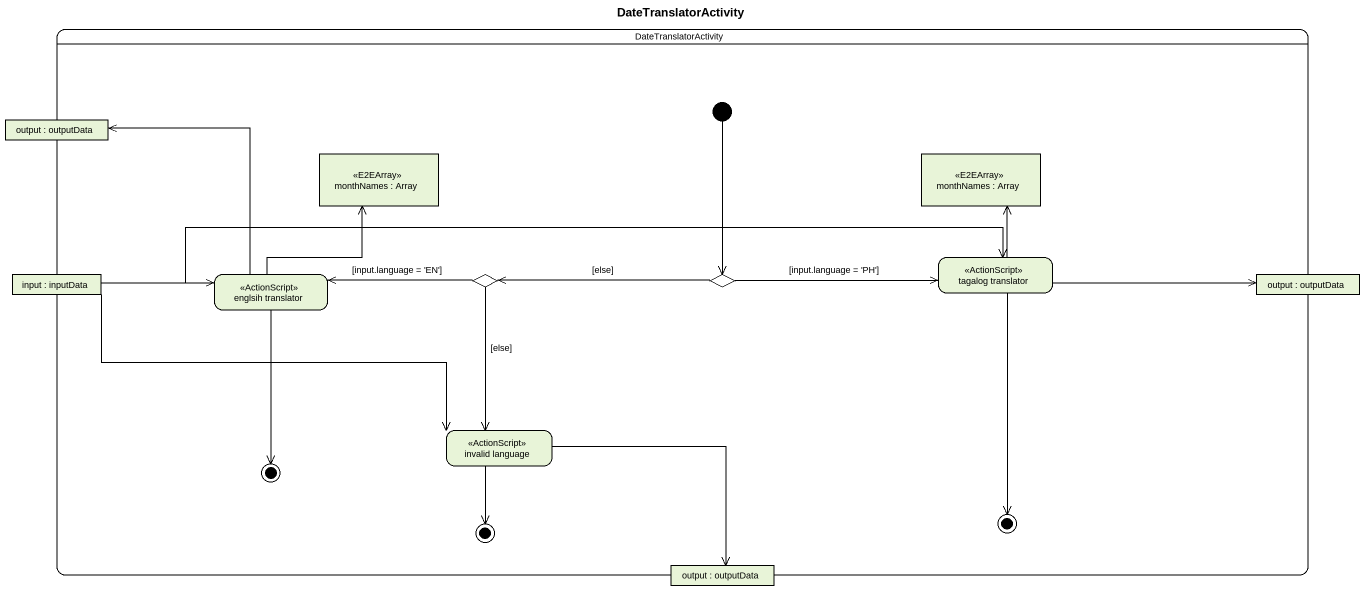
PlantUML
@startuml
title DateTranslatorActivity
hide empty description
state DateTranslatorActivity {
  state "output : outputData" as output <<object>>
  state "monthNames : Array" as monthNames <<E2EArray>>
  state "monthNames : Array" as monthNames_2 <<E2EArray>>
  state "input : inputData" as input <<object>>
  state "englsih translator" as englsih_translator <<ActionScript>>
  state choice1 <<choice>>
  state choice2 <<choice>>
  state "tagalog translator" as tagalog_translator <<ActionScript>>
  state "output : outputData" as output_2 <<object>>
  state "invalid language" as invalid_language <<ActionScript>>
  state final1 <<end>>
  state final2 <<end>>
  state final3 <<end>>
  state "output : outputData" as output_3 <<object>>
  [*] --> choice2
}
input -right-> englsih_translator
input -right-> tagalog_translator
input -right-> invalid_language
englsih_translator -up-> output
englsih_translator -up-> monthNames
englsih_translator --> final1
choice1 -left-> englsih_translator : [input.language = 'EN']
choice1 --> invalid_language : [else]
choice2 -left-> choice1 : [else]
choice2 -right-> tagalog_translator : [input.language = 'PH']
tagalog_translator -up-> monthNames_2
tagalog_translator -right-> output_2
tagalog_translator --> final3
invalid_language --> final2
invalid_language -right-> output_3
@enduml
